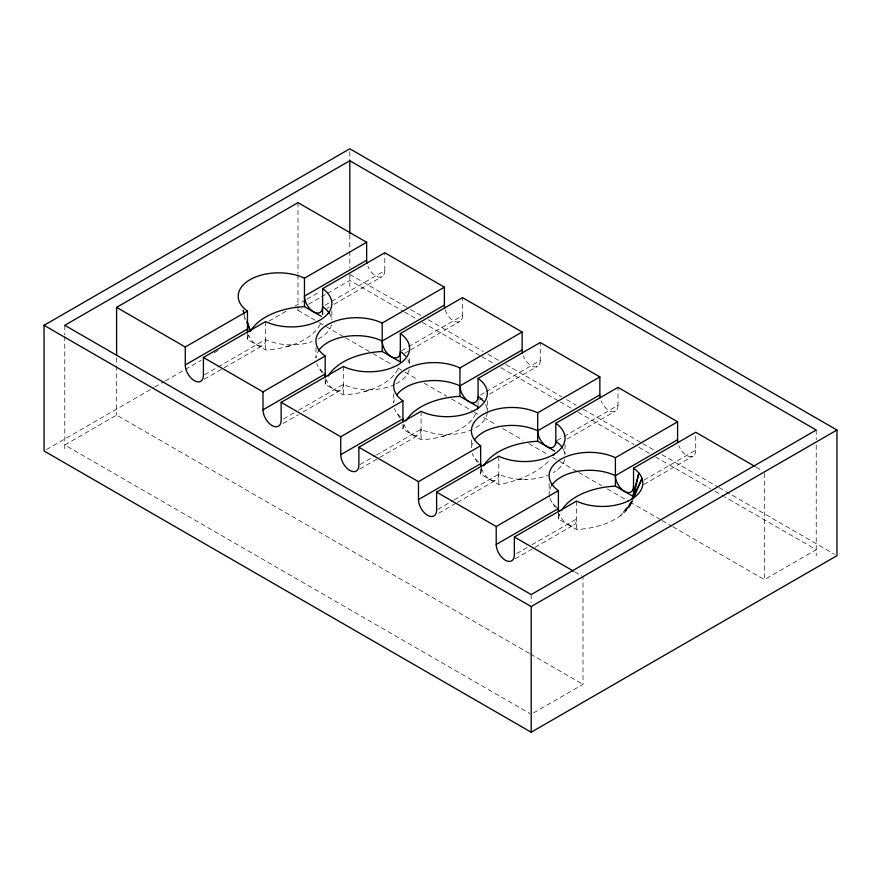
<?xml version="1.0" encoding="UTF-8"?>
<svg xmlns="http://www.w3.org/2000/svg" width="881" height="881" viewBox="0 0 881 881"><rect width="100%" height="100%" fill="white"/><g stroke="black" fill="none" stroke-linecap="round" stroke-linejoin="round"><path stroke-width="0.66" stroke-dasharray="4.41 3.3" d="M631.633 500.849L630.587 504.835L632.228 501.058M630.719 502.688L627.9 508.744L632.855 500.551M631.765 501.135L624.431 512.445L633.946 499.516M46.429 449.596L153.503 387.783M154.693 387.089L164.207 381.594M165.397 380.911L201.088 360.307M214.182 352.752L218.94 349.999M268.903 321.158L286.754 310.85M295.08 306.037L305.784 299.859M306.973 299.177L320.067 291.622M529.47 653.438L116.6 415.072L64.776 444.993L529.999 713.577M297.987 306.258L297.987 310.343L301.522 308.306M308.581 304.231L320.365 297.426M321.543 296.754L326.256 294.034M327.435 293.351L349.812 280.433L403.355 311.345M204.579 374.744L265.599 339.515A40.493 23.38 0 0 0 312.182 341.553M324.946 305.255L384.788 270.698L384.788 252.748M204.271 379.259L223.047 368.423M224.215 367.751L262.934 345.396M326.983 308.416L329.329 307.062M334.02 304.352L382.134 276.579M283.495 418.949L294.045 412.848M298.747 410.139L343.326 384.402A40.493 23.38 0 0 0 394.578 384.545M401.505 350.814L407.374 347.422M408.553 346.751L462.525 315.585L462.525 297.635M283.175 423.464L298.439 414.654M303.13 411.945L340.672 390.272M404.72 353.292L409.412 350.583M410.59 349.911L459.871 321.455M360.054 464.507L375.306 455.697M376.473 455.025L421.063 429.278A40.493 23.38 0 0 0 472.315 429.432M480.42 395.007L485.112 392.298M486.29 391.627L540.262 360.461L540.262 342.511M359.745 469.022L378.511 458.186M379.689 457.503L418.409 435.148M478.934 400.205L482.458 398.179M489.495 394.104L537.608 366.331M437.791 509.383L453.043 500.584M454.211 499.901L498.8 474.154A40.493 23.38 0 0 0 547.762 475.3M556.979 440.566L562.849 437.185M564.016 436.502L617.999 405.348L617.999 387.387M438.65 513.227L456.248 503.062M457.426 502.39L496.146 480.035M567.232 438.991L615.334 411.218M516.695 553.587L527.256 547.486M531.948 544.777L576.537 519.041A12.83 7.4 60 0 1 569.82 525.274A12.83 7.4 60 0 1 559.611 514.504M644.099 480.035L695.726 450.224L695.726 432.274M515.209 558.785L533.985 547.949M535.163 547.266L573.883 524.911M643.791 484.55L693.072 456.094M533.545 712.905L583.013 684.35L583.013 576.637M672.776 526.739L764.4 579.632L816.224 549.711L724.6 496.818M286.622 346.729L293.307 344.845M364.36 391.616L371.044 389.721M442.097 436.491L448.77 434.608M517.753 479.583L526.508 479.484M756.107 467.128L762.032 470.553M349.812 274.443L409.357 308.824M410.557 309.517L421.272 315.706M428.419 319.825L483.206 351.464M487.975 354.217L499.879 361.089M505.837 364.525L561.814 396.846M566.582 399.6L576.108 405.095M583.255 409.225L641.621 442.923M642.811 443.606L654.715 450.477M661.862 454.607L717.85 486.929M719.039 487.611L834.571 554.314M404.544 312.028L416.438 318.9M422.384 322.336L480.685 355.99M481.885 356.684L494.968 364.238M500.915 367.674L559.215 401.329M560.404 402.022L572.309 408.883M578.255 412.319L634.177 444.608M638.934 447.35L649.649 453.539M655.596 456.975L710.328 488.57M715.086 491.323L723.411 496.124M297.987 310.343L318.217 322.028M319.407 322.71L344.394 337.137M345.583 337.83L371.76 352.94M372.949 353.622L393.168 365.307M397.926 368.049L403.883 371.485M405.073 372.178L418.156 379.733M424.102 383.169L446.711 396.219M451.468 398.961L472.888 411.328M474.077 412.011L478.835 414.764M483.603 417.506L496.686 425.071M502.633 428.507L522.862 440.181M528.809 443.617L547.85 454.607M552.607 457.349L558.554 460.785M559.743 461.479L577.595 471.776M578.784 472.469L601.393 485.519M607.339 488.955L628.759 501.322M629.948 502.005L660.882 519.867M662.072 520.55L671.586 526.045M247.462 334.284L247.462 339.515L265.599 349.988A62.749 36.231 0 0 0 321.543 321.246M325.188 379.16L325.188 384.402L343.326 394.875A62.749 36.231 0 0 0 398.884 367.157M402.925 424.047L402.925 429.278L421.063 439.751A62.749 36.231 0 0 0 476.621 412.033M480.663 468.923L480.663 474.165L498.8 484.627A88.805 51.274 0 0 0 550.471 459.155M558.4 513.799L558.4 519.041L576.537 529.514A62.749 36.231 0 0 0 632.481 500.76M574.731 571.846L581.834 575.954M530.659 654.12L583.013 684.35M553.059 503.734L555.625 508.194M558.18 512.643L559.457 514.878M475.322 458.847L477.249 462.195M397.595 413.971L400.15 418.431M319.858 369.095L322.413 373.544M242.793 310.971L245.645 318.592M243.365 310.013L244.61 313.768M242.991 310.222L243.861 314.198M244.158 315.519L245.612 322.127M481.301 467.47L481.72 469.991M816.224 430.027L816.224 439.652M816.224 445.158L816.224 555.691M764.4 473.284L764.4 579.632M576.537 501.091L576.537 529.514M565.029 444.42L565.029 454.684M549.171 483.592L549.171 492.567M531.188 594.587L531.188 602.846M498.8 456.204L498.8 484.627M487.292 400.822L487.292 411.086M478.075 401.604L478.075 405.535M471.445 439.993L471.445 447.691A40.493 23.38 0 0 1 473.13 442.042M421.063 411.328L421.063 439.751M409.555 358.512L409.555 366.199M393.708 393.829L393.708 402.815A40.493 23.38 0 0 1 395.393 397.155M349.812 151.51L349.812 159.703M349.812 234.831L349.812 250.16M349.812 251.228L349.812 268.044M349.812 274.927L349.812 286.413M343.326 366.452L343.326 394.875M331.829 311.059L331.829 320.045M315.971 347.676L315.971 357.928A40.493 23.38 0 0 1 317.656 352.279M297.987 202.63L297.987 273.539M297.987 274.894L297.987 304.892M265.599 321.565L265.599 349.988M116.6 357.807L116.6 364.624M116.6 365.989L116.6 415.072M64.776 325.309L64.776 334.934M64.776 336.311L64.776 450.973M384.788 270.698A12.83 7.4 60 0 1 378.07 276.942A12.83 7.4 60 0 1 367.862 266.172M462.525 315.585A12.83 7.4 60 0 1 455.025 321.565A12.83 7.4 60 0 1 444.938 309.011M540.262 360.461A12.83 7.4 60 0 1 533.534 366.694A12.83 7.4 60 0 1 523.336 355.924M617.999 405.348A12.83 7.4 60 0 1 611.271 411.581A12.83 7.4 60 0 1 601.073 400.811M695.726 450.224A12.83 7.4 60 0 1 689.008 456.457A12.83 7.4 60 0 1 678.811 445.687M265.599 339.515A12.83 7.4 60 0 1 258.871 345.748A12.83 7.4 60 0 1 248.673 334.989M331.443 324.891A40.493 23.38 0 0 1 317.931 339.141M329.472 313.559A40.493 23.38 0 0 1 331.818 320.31M323.195 372.41A40.493 23.38 0 0 1 316.72 363.644M343.326 384.402A12.83 7.4 60 0 1 336.608 390.635A12.83 7.4 60 0 1 326.411 379.865M409.18 369.767A40.493 23.38 0 0 1 395.668 384.017M407.837 359.536A40.493 23.38 0 0 1 409.555 365.186M400.921 417.286A40.493 23.38 0 0 1 394.457 408.531M421.063 429.278A12.83 7.4 60 0 1 414.345 435.511A12.83 7.4 60 0 1 404.148 424.741M487.292 412.363A40.493 23.38 0 0 1 473.405 428.904M485.574 404.423A40.493 23.38 0 0 1 487.336 411.218M478.658 462.162A40.493 23.38 0 0 1 472.183 453.407M498.8 474.154A12.83 7.4 60 0 1 491.312 480.145A12.83 7.4 60 0 1 481.213 467.58M564.644 459.53A40.493 23.38 0 0 1 553.213 472.668M563.311 449.299A40.493 23.38 0 0 1 565.029 454.948M557.376 507.819A40.493 23.38 0 0 1 549.92 498.294M549.579 497.159A40.493 23.38 0 0 1 550.856 486.918M247.462 339.515A62.749 36.231 0 0 1 249.863 332.291M325.188 384.402A62.749 36.231 0 0 1 326.256 380.24M402.925 429.278A62.749 36.231 0 0 1 404.831 423.067M480.663 474.165A62.749 36.231 0 0 1 482.568 467.943M558.4 519.041A62.749 36.231 0 0 1 560.801 511.817M631.919 501.3L620.257 515.892L632.018 501.322"/><path stroke-width="1.32" d="M634.43 492.666L638.879 473.009L631.974 499.527M633.307 498.547L642.018 478.449L632.415 499.053M44.05 325.309L349.812 148.779L836.95 430.027L836.95 555.691L531.188 732.221L44.05 450.973L44.05 325.309L531.188 606.557L836.95 430.027M349.812 160.749L64.776 325.309L531.188 594.587L816.224 430.027L349.812 160.749L349.812 233.652M116.6 355.076L116.6 307.359L297.987 202.63L366.65 242.275L366.65 260.236A12.83 7.4 60 0 0 366.959 263.122M116.6 307.359L185.274 347.004L247.462 311.092A40.493 23.38 0 0 1 250.05 279.684A40.493 23.38 0 0 1 304.463 278.187L366.65 242.275M444.696 307.998A12.83 7.4 60 0 1 444.387 305.112L444.387 287.162L384.788 252.748L322.6 288.66A40.493 23.38 0 0 1 320.012 320.067A40.493 23.38 0 0 1 265.599 321.565L203.412 357.466L203.412 375.427A12.83 7.4 60 0 1 194.338 380.658A12.83 7.4 60 0 1 185.274 364.954L247.462 329.042A12.83 7.4 60 0 0 247.77 331.939M366.65 260.236L304.463 296.137A12.83 7.4 60 0 0 313.537 311.841A12.83 7.4 60 0 0 322.6 306.61A40.493 23.38 0 0 1 329.472 313.559M203.412 357.466L263.001 391.88L325.188 355.979A40.493 23.38 0 0 1 327.787 324.56A40.493 23.38 0 0 1 382.2 323.063L444.387 287.162M522.433 352.885A12.83 7.4 60 0 1 522.125 349.988L522.125 332.038L462.525 297.635L400.337 333.536A40.493 23.38 0 0 1 397.749 364.954A40.493 23.38 0 0 1 343.326 366.452L281.138 402.353L281.138 420.303A12.83 7.4 60 0 1 272.075 425.545A12.83 7.4 60 0 1 263.001 409.83L325.188 373.929A12.83 7.4 60 0 0 325.496 376.815M318.272 351.189A40.493 23.38 0 0 1 382.2 341.013L444.387 305.112M281.138 402.353L340.738 436.756L402.925 400.855A40.493 23.38 0 0 1 405.524 369.436A40.493 23.38 0 0 1 459.937 367.939L522.125 332.038M600.17 397.76A12.83 7.4 60 0 1 599.862 394.875L599.862 376.914L540.262 342.511L478.075 378.412A40.493 23.38 0 0 1 475.476 409.83A40.493 23.38 0 0 1 421.063 411.328L358.875 447.229L358.875 465.179A12.83 7.4 60 0 1 349.812 470.421A12.83 7.4 60 0 1 340.738 454.706L402.925 418.805A12.83 7.4 60 0 0 403.234 421.702M396.725 394.996A40.493 23.38 0 0 1 459.937 385.9L522.125 349.988M358.875 447.229L418.475 481.643L480.663 445.731A40.493 23.38 0 0 1 483.251 414.323A40.493 23.38 0 0 1 537.674 412.826L599.862 376.914M677.896 442.636A12.83 7.4 60 0 1 677.588 439.751L677.588 421.801L617.999 387.387L555.812 423.298A40.493 23.38 0 0 1 553.213 454.706A40.493 23.38 0 0 1 498.8 456.204L436.613 492.116L436.613 510.066A12.83 7.4 60 0 1 427.549 515.297A12.83 7.4 60 0 1 418.475 499.593L480.663 463.692A12.83 7.4 60 0 0 480.971 466.578M474.463 439.872A40.493 23.38 0 0 1 537.674 430.776L599.862 394.875M436.613 492.116L496.212 526.519L558.4 490.618A40.493 23.38 0 0 1 560.988 459.199A40.493 23.38 0 0 1 615.401 457.702L677.588 421.801M754.929 466.445L695.726 432.274L633.538 468.174A40.493 23.38 0 0 1 630.95 499.593A40.493 23.38 0 0 1 576.537 501.091L514.35 536.992L514.35 554.942A12.83 7.4 60 0 1 505.276 560.184A12.83 7.4 60 0 1 496.212 544.469L558.4 508.568A12.83 7.4 60 0 0 558.708 511.454M551.484 485.827A40.493 23.38 0 0 1 615.401 475.652L677.588 439.751M247.076 322.402L250.413 331.289A62.749 36.231 0 0 1 304.463 306.61L321.466 316.422M328.139 376.165A62.749 36.231 0 0 1 382.2 351.486L400.337 361.959L400.337 333.536M405.877 421.052A62.749 36.231 0 0 1 459.937 396.373L478.075 406.835A62.749 36.231 0 0 1 477.645 408.927M483.614 465.928A62.749 36.231 0 0 1 537.674 441.249L554.678 451.061M561.351 510.804A62.749 36.231 0 0 1 615.401 486.125L633.538 496.598L633.538 468.174M514.35 536.992L573.542 571.163M247.087 321.279L250.413 331.289M615.401 457.702L615.401 486.125M558.4 490.618L558.4 511.189M555.812 423.298L555.812 443.87M537.674 412.826L537.674 441.249M531.188 606.557L531.188 732.221M496.212 526.519L496.212 544.469M480.663 445.731L480.663 466.302M478.075 378.412L478.075 398.983M459.937 367.939L459.937 396.373M418.475 481.643L418.475 499.593M402.925 400.855L402.925 421.426M382.2 323.063L382.2 351.486M340.738 436.756L340.738 454.706M325.188 355.979L325.188 377.85M322.6 288.66L322.6 314.462M304.463 278.187L304.463 306.61M263.001 391.88L263.001 409.83M247.462 311.092L247.462 332.974M185.274 347.004L185.274 364.954M382.2 341.013A12.83 7.4 60 0 0 391.263 356.728A12.83 7.4 60 0 0 400.337 351.486A40.493 23.38 0 0 1 405.678 356.32M459.937 385.9A12.83 7.4 60 0 0 469 401.604A12.83 7.4 60 0 0 478.075 396.373A40.493 23.38 0 0 1 483.405 401.207M537.674 430.776A12.83 7.4 60 0 0 546.738 446.48A12.83 7.4 60 0 0 555.812 441.249A40.493 23.38 0 0 1 562.673 448.209M633.538 486.125A12.83 7.4 60 0 1 624.475 491.367A12.83 7.4 60 0 1 615.401 475.652M554.667 453.627A88.805 51.274 0 0 1 553.389 455.499"/></g></svg>
